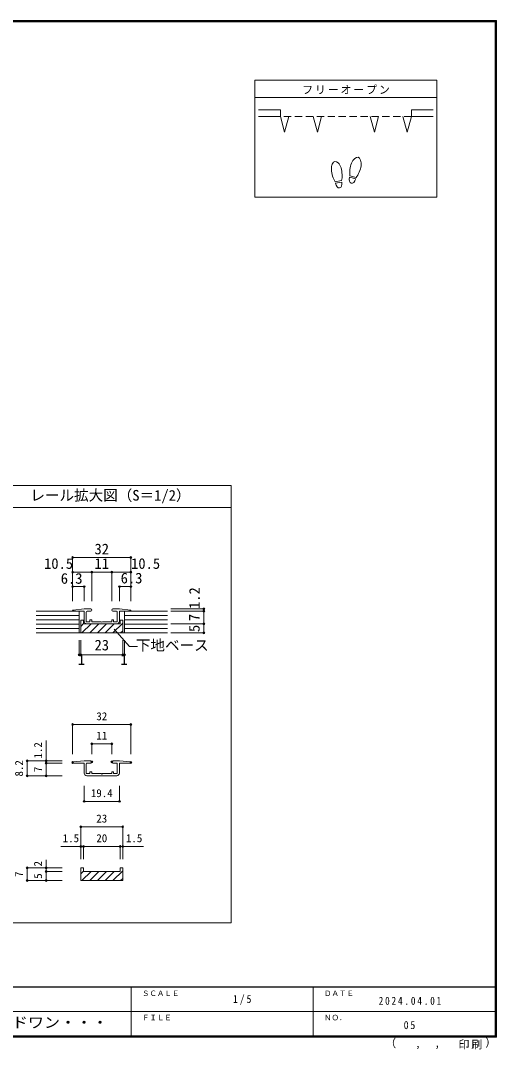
# Model space of a CAD drawing. Units: millimetres, scale not verified, with parts at other scales. Extents: x -973 to 977, y -718 to 696.
# Drawn here: x 323 to 977, y -718 to 696 of the extents above; entities that cross this region are included whole.
import ezdxf
from ezdxf.enums import TextEntityAlignment as Align

# ---------------------------------------------------------------- set-up
doc = ezdxf.new("R2010")
doc.units = ezdxf.units.MM
doc.header["$LTSCALE"] = 5
doc.header["$PDMODE"] = 32
doc.header["$PDSIZE"] = 2.5
doc.linetypes.add('DASHED1', pattern=[1.8, 1.2, -0.6])
doc.linetypes.add('DASHED2', pattern=[3, 2, -1])
for name, color, linetype, lineweight in [('0-0_補助線', 7, 'Continuous', 9), ('0-8_戸当り', 2, 'Continuous', 9), ('0-A_文字', 3, 'Continuous', 9), ('1-3_仕上げ', 7, 'Continuous', 9), ('1-7_金物', 7, 'Continuous', 9), ('1-A_文字', 7, 'Continuous', 9), ('1-B_寸法', 7, 'Continuous', 9), ('1-C_ハッチ', 4, 'Continuous', 9), ('F-1_枠', 6, 'Continuous', 9)]:
    doc.layers.add(name, color=color, linetype=linetype, lineweight=lineweight)
doc.layers.add('F-A_文字', color=7, linetype='Continuous')
doc.styles.add('ＭＳ ゴシック', font='')
doc.styles.get('ＭＳ ゴシック').set_extended_font_data('MS Gothic')

# ---------------------------------------------------------------- blocks, each defined once
blk = doc.blocks.new('01')
at = {"layer": '0-0_補助線'}
for p, q in [((-24.25, 10.045), (-39.25, 8.545)), ((-24.25, 7.045), (-39.25, 7.045)), ((-15.25, 10.045), (-24.25, 10.045)), ((-24.25, -6.705), (-24.25, 7.045)), ((-21.25, 5.795), (-21.25, -7.455)), ((-20, 7.045), (-15.25, 7.045)), ((15.25, 10.045), (24.25, 10.045)), ((20, 7.045), (15.25, 7.045)), ((21.25, 5.795), (21.25, -7.455)), ((39.25, 8.545), (24.25, 10.045)), ((39.25, 7.045), (24.25, 7.045)), ((24.25, -6.705), (24.25, 7.045)), ((-21.25, -7.455), (-16.25, -7.455)), ((-20.5, -10.455), (20.5, -10.455)), ((-16.25, -5.455), (-16.25, -7.455)), ((-14.25, -4.955), (-15.75, -4.955)), ((-13.75, -5.455), (-13.75, -7.455)), ((13.75, -5.455), (13.75, -7.455)), ((15.75, -4.955), (14.25, -4.955)), ((16.25, -5.455), (16.25, -7.455)), ((16.25, -7.455), (21.25, -7.455))]:
    blk.add_line(p, q, dxfattribs=at)
blk.add_lwpolyline([(-13.75, -7.455), (-0.75, -7.455), (0, -8.205), (0.75, -7.455), (13.75, -7.455)], dxfattribs=at)
for centre, radius, start, end in [((-39.25, 7.795), 0.75, 90, 270), ((-20, 5.795), 1.25, 90, 180), ((-15.25, 8.545), 1.5, 0, 90), ((-15.25, 8.545), 1.5, 270, 0), ((15.25, 8.545), 1.5, 90, 180), ((15.25, 8.545), 1.5, 180, 270), ((20, 5.795), 1.25, 0, 90), ((39.25, 7.795), 0.75, 270, 90), ((-20.5, -6.705), 3.75, 180, 270), ((-15.75, -5.455), 0.5, 90, 180), ((-14.25, -5.455), 0.5, 0, 90), ((14.25, -5.455), 0.5, 90, 180), ((15.75, -5.455), 0.5, 0, 90), ((20.5, -6.705), 3.75, 270, 0)]:
    blk.add_arc(centre, radius, start, end, dxfattribs=at)

msp = doc.modelspace()

# ---------------------------------------------------------------- linework, layer by layer
at = {"layer": '0-0_補助線', "color": 4}
for p, q in [((394.851, -271.379), (474.851, -271.379)), ((394.851, -271.379), (394.851, -312.266)), ((474.851, -271.379), (474.851, -312.266)), ((358.542, -293.571), (358.542, -324.319)), ((421.101, -297.956), (448.601, -297.956)), ((421.101, -297.956), (421.101, -312.266)), ((448.601, -297.956), (448.601, -312.266)), ((332.469, -341.819), (332.469, -321.319)), ((332.469, -321.319), (358.542, -321.319)), ((358.542, -321.319), (380.349, -321.319)), ((358.542, -324.319), (380.349, -324.319)), ((358.542, -324.319), (358.542, -341.819)), ((332.469, -341.819), (358.542, -341.819)), ((358.542, -341.819), (380.349, -341.819)), ((410.601, -376.968), (410.601, -355.699)), ((459.101, -376.968), (459.101, -355.699)), ((410.601, -376.968), (459.101, -376.968)), ((406.101, -411.913), (463.522, -411.913)), ((406.101, -411.913), (406.101, -438.905)), ((463.522, -411.913), (463.522, -438.905)), ((378.701, -438.905), (409.851, -438.905)), ((406.101, -438.905), (406.101, -456.323)), ((409.851, -438.905), (409.851, -456.323)), ((409.851, -438.905), (459.851, -438.905)), ((459.851, -438.905), (459.851, -456.323)), ((459.851, -438.905), (492.069, -438.905)), ((463.522, -438.905), (463.522, -456.323)), ((358.542, -457.267), (358.542, -473.354)), ((332.469, -485.854), (332.469, -468.353)), ((332.469, -468.353), (358.542, -468.353)), ((358.542, -468.353), (380.349, -468.353)), ((358.542, -473.354), (380.349, -473.354)), ((358.542, -473.354), (358.542, -485.854)), ((332.469, -485.854), (358.542, -485.854)), ((358.542, -485.854), (380.349, -485.854))]:
    msp.add_line(p, q, dxfattribs=at)
at = {"layer": '0-0_補助線'}
for p in [(394.851, -271.379), (474.851, -271.379), (421.101, -297.956), (448.601, -297.956), (332.469, -321.319), (358.542, -321.319), (358.542, -324.319), (394.851, -323.569), (421.101, -322.819), (448.601, -322.819), (474.851, -323.569), (332.469, -341.819), (358.542, -341.819), (410.601, -376.968), (459.101, -376.968), (406.101, -411.913), (463.522, -411.913), (406.101, -438.905), (409.851, -438.905), (459.851, -438.905), (463.522, -438.905), (332.469, -468.353), (358.542, -468.353), (358.542, -473.354), (332.469, -485.854), (358.542, -485.854)]:
    msp.add_point(p, dxfattribs=at)
at = {"layer": '0-8_戸当り'}
for p, q in [((679.986, 573.251), (649.986, 573.251)), ((679.986, 573.251), (679.986, 564.251)), ((859.986, 573.251), (859.986, 564.251)), ((859.986, 573.251), (889.986, 573.251)), ((679.986, 564.251), (649.986, 564.251)), ((679.986, 564.251), (685.81, 542.517)), ((691.633, 564.251), (685.81, 542.517)), ((724.986, 564.251), (730.81, 542.517)), ((736.633, 564.251), (730.81, 542.517)), ((803.339, 564.251), (809.163, 542.517)), ((814.986, 564.251), (809.163, 542.517)), ((848.339, 564.251), (854.163, 542.517)), ((859.986, 564.251), (854.163, 542.517)), ((859.986, 564.251), (889.986, 564.251))]:
    msp.add_line(p, q, dxfattribs=at)
at = {"layer": '0-8_戸当り', "color": 7, "linetype": 'DASHED2'}
msp.add_line((859.986, 564.251), (679.986, 564.251), dxfattribs=at)
at = {"layer": '0-8_戸当り', "color": 3}
for p, q in [((784.022, 480.235), (775.542, 482.507)), ((764.011, 475.878), (755.365, 474.353)), ((764.376, 473.81), (755.73, 472.285)), ((783.479, 478.206), (774.998, 480.478))]:
    msp.add_line(p, q, dxfattribs=at)
for centre, major_axis, ratio, start_param, end_param in [((783.267, 494.378), (3.644, 13.601), 0.5, 4.34059143, 8.22577918), ((757.35, 488.377), (-2.445, 13.867), 0.5, 4.34059143, 8.22577918), ((757.42, 487.981), (-2.963, 16.802), 0.4, 1.85063327, 2.44287679), ((757.42, 487.981), (-2.963, 16.802), 0.4, 3.84030852, 4.43255203), ((783.163, 493.989), (4.416, 16.48), 0.4, 1.85063327, 2.44287679), ((783.163, 493.989), (4.416, 16.48), 0.4, 3.84030852, 4.43255203), ((760.053, 473.047), (-1.27, 7.205), 0.6, 1.57079633, 4.71238898), ((779.238, 479.342), (1.894, 7.067), 0.6, 1.57079633, 4.71238898)]:
    msp.add_ellipse(centre, major_axis=major_axis, ratio=ratio, start_param=start_param, end_param=end_param, dxfattribs=at)
at = {"layer": '0-A_文字'}
for p, q in [((644.986, 614.167), (644.986, 453.167)), ((894.986, 614.167), (644.986, 614.167)), ((894.986, 614.167), (894.986, 453.167)), ((894.986, 590.167), (644.986, 590.167)), ((894.986, 453.167), (644.986, 453.167)), ((281.3, 56.809), (612.245, 56.809)), ((612.245, 56.809), (612.245, -544.013)), ((281.3, 26.809), (612.245, 26.809))]:
    msp.add_line(p, q, dxfattribs=at)
msp.add_lwpolyline([(-49.645, 56.809), (-49.645, -544.013), (612.245, -544.013)], dxfattribs=at)
at = {"layer": '1-3_仕上げ', "color": 2}
for p, q in [((403.637, -115.606), (344.851, -115.606)), ((403.601, -115.606), (403.601, -145.606)), ((466.065, -115.606), (524.851, -115.606)), ((466.101, -115.606), (466.101, -145.606)), ((344.851, -145.606), (524.851, -145.606))]:
    msp.add_line(p, q, dxfattribs=at)
at = {"layer": '1-3_仕上げ'}
for p, q in [((403.601, -121.606), (344.851, -121.606)), ((524.851, -121.677), (466.101, -121.677)), ((403.601, -127.606), (344.851, -127.606)), ((403.601, -133.606), (344.851, -133.606)), ((403.601, -139.606), (344.851, -139.606)), ((524.851, -127.677), (466.101, -127.677)), ((524.851, -133.677), (466.101, -133.677)), ((524.851, -139.677), (466.101, -139.677))]:
    msp.add_line(p, q, dxfattribs=at)
at = {"layer": '1-7_金物'}
for p, q in [((410.601, -112.606), (395.601, -114.106)), ((419.601, -112.606), (410.601, -112.606)), ((450.101, -112.606), (459.101, -112.606)), ((474.101, -114.106), (459.101, -112.606)), ((410.601, -115.606), (395.601, -115.606)), ((410.601, -129.356), (410.601, -115.606)), ((413.601, -116.856), (413.601, -130.106)), ((414.851, -115.606), (419.601, -115.606)), ((454.851, -115.606), (450.101, -115.606)), ((456.101, -116.856), (456.101, -130.106)), ((474.101, -115.606), (459.101, -115.606)), ((459.101, -129.356), (459.101, -115.606)), ((413.601, -130.106), (418.601, -130.106)), ((414.351, -133.106), (455.351, -133.106)), ((418.601, -128.106), (418.601, -130.106)), ((420.601, -127.606), (419.101, -127.606)), ((421.101, -128.106), (421.101, -130.106)), ((448.601, -128.106), (448.601, -130.106)), ((450.601, -127.606), (449.101, -127.606)), ((451.101, -128.106), (451.101, -130.106)), ((451.101, -130.106), (456.101, -130.106))]:
    msp.add_line(p, q, dxfattribs=at)
at = {"layer": '1-7_金物', "color": 3}
for p, q in [((409.851, -128.106), (406.101, -128.106)), ((409.851, -128.106), (409.851, -133.106)), ((409.851, -133.106), (459.851, -133.106)), ((459.851, -128.106), (463.522, -128.106)), ((459.851, -128.106), (459.851, -133.106)), ((463.522, -128.106), (463.522, -145.606)), ((406.101, -468.353), (406.101, -485.854)), ((409.851, -468.354), (406.101, -468.354)), ((409.851, -468.354), (409.851, -473.354)), ((409.851, -473.354), (459.851, -473.354)), ((459.851, -468.354), (459.851, -473.354)), ((459.851, -468.354), (463.522, -468.354)), ((463.522, -468.353), (463.522, -485.854)), ((406.101, -485.854), (463.522, -485.854))]:
    msp.add_line(p, q, dxfattribs=at)
msp.add_lwpolyline([(406.101, -128.106), (406.101, -145.606), (463.522, -145.606)], dxfattribs=at)
at = {"layer": '1-7_金物'}
msp.add_lwpolyline([(421.101, -130.106), (434.101, -130.106), (434.851, -130.856), (435.601, -130.106), (448.601, -130.106)], dxfattribs=at)
for centre, radius, start, end in [((419.601, -114.106), 1.5, 0, 90), ((450.101, -114.106), 1.5, 90, 180), ((395.601, -114.856), 0.75, 90, 270), ((414.851, -116.856), 1.25, 90, 180), ((419.601, -114.106), 1.5, 270, 0), ((450.101, -114.106), 1.5, 180, 270), ((454.851, -116.856), 1.25, 0, 90), ((474.101, -114.856), 0.75, 270, 90), ((414.351, -129.356), 3.75, 180, 270), ((419.101, -128.106), 0.5, 90, 180), ((420.601, -128.106), 0.5, 0, 90), ((449.101, -128.106), 0.5, 90, 180), ((450.601, -128.106), 0.5, 0, 90), ((455.351, -129.356), 3.75, 270, 0)]:
    msp.add_arc(centre, radius, start, end, dxfattribs=at)
at = {"layer": '1-7_金物', "linetype": 'DASHED1'}
for centre, start, end in [((395.601, -114.856), 270, 90), ((474.101, -114.856), 90, 270)]:
    msp.add_arc(centre, 0.75, start, end, dxfattribs=at)
at = {"layer": '1-A_文字'}
for p, q in [((451.619, -140.361), (472.731, -164.142)), ((472.731, -164.142), (483.823, -164.142))]:
    msp.add_line(p, q, dxfattribs=at)
at = {"layer": '1-B_寸法', "color": 4}
for p, q in [((394.851, -101.966), (394.851, -41.966)), ((394.851, -41.966), (474.851, -41.966)), ((474.851, -101.966), (474.851, -41.966)), ((394.851, -61.966), (474.851, -61.966)), ((421.101, -61.966), (421.101, -101.966)), ((448.601, -61.966), (448.601, -101.966)), ((459.101, -81.966), (474.851, -81.966)), ((459.101, -81.966), (459.101, -101.966)), ((529.851, -112.606), (574.851, -112.606)), ((574.851, -145.606), (574.851, -112.606)), ((529.851, -115.606), (574.851, -115.606)), ((529.851, -133.106), (574.851, -133.106)), ((529.851, -145.606), (574.851, -145.606)), ((403.601, -155.521), (403.601, -175.521)), ((406.101, -155.521), (406.101, -175.521)), ((463.601, -155.521), (463.601, -175.521)), ((466.101, -155.521), (466.101, -175.521)), ((403.601, -175.521), (466.101, -175.521))]:
    msp.add_line(p, q, dxfattribs=at)
msp.add_lwpolyline([(394.851, -81.966), (410.601, -81.966), (410.601, -101.966)], dxfattribs=at)
at = {"layer": '1-B_寸法'}
for p in [(394.851, -41.966), (474.851, -41.966), (394.851, -61.966), (421.101, -61.966), (448.601, -61.966), (474.851, -61.966), (394.851, -81.966), (410.601, -81.966), (459.101, -81.966), (474.851, -81.966), (574.851, -112.606), (574.851, -115.606), (574.851, -133.106), (574.851, -145.606), (403.601, -175.521), (406.101, -175.521), (463.601, -175.521), (466.101, -175.521)]:
    msp.add_point(p, dxfattribs=at)
at = {"layer": '1-C_ハッチ'}
for p, q in [((406.101, -136.489), (409.851, -132.739)), ((407.591, -145.606), (420.091, -133.106)), ((418.197, -145.606), (430.697, -133.106)), ((428.804, -145.606), (441.304, -133.106)), ((439.411, -145.606), (451.911, -133.106)), ((450.017, -145.606), (463.522, -132.101)), ((460.624, -145.606), (463.522, -142.708)), ((406.101, -476.737), (409.851, -472.987)), ((407.591, -485.854), (420.091, -473.354)), ((418.197, -485.854), (430.697, -473.354)), ((428.804, -485.854), (441.304, -473.354)), ((439.411, -485.854), (451.911, -473.354)), ((450.017, -485.854), (463.522, -472.349)), ((460.624, -485.854), (463.522, -482.955))]:
    msp.add_line(p, q, dxfattribs=at)
at = {"layer": 'F-1_枠'}
for p, q in [((-973.347, 695.833), (976.653, 695.833)), ((-973.347, 695), (976.653, 695)), ((-973.347, 694.167), (976.653, 694.167)), ((974.986, 695.833), (974.986, -700.833)), ((975.82, 695.833), (975.82, -700.833)), ((976.653, 695.833), (976.653, -700.833)), ((976.653, -631.667), (-973.347, -631.667)), ((976.653, -632.5), (-973.347, -632.5)), ((474.986, -632.5), (474.986, -699.167)), ((724.986, -632.5), (724.986, -699.167)), ((1.653, -665.833), (974.986, -665.834)), ((976.653, -699.167), (-973.347, -699.167)), ((976.653, -700), (-973.347, -700)), ((976.653, -700.833), (-973.347, -700.833))]:
    msp.add_line(p, q, dxfattribs=at)

# ---------------------------------------------------------------- block references
at = {"layer": '0-0_補助線'}
msp.add_blockref('01', (434.851, -331.364), dxfattribs=at)

# ---------------------------------------------------------------- texts
at = {"layer": '0-0_補助線', "style": 'ＭＳ ゴシック'}
for s, p in [('32', (427.351, -268.879)), ('11', (427.351, -295.456)), ('19.4', (419.851, -374.468)), ('23', (427.312, -409.413)), ('1.5', (381.204, -436.405)), ('20', (427.351, -436.405)), ('1.5', (467.996, -436.405))]:
    msp.add_text(s, height=11, dxfattribs=at).set_placement(p, align=Align.BOTTOM_LEFT)
for s, p in [('1.2', (356.042, -318.148)), ('8.2', (329.969, -342.819)), ('7', (356.042, -336.819)), ('2', (356.042, -466.424)), ('7', (329.969, -480.854)), ('5', (356.042, -483.354))]:
    msp.add_text(s, height=11, rotation=90, dxfattribs=at).set_placement(p, align=Align.BOTTOM_LEFT)
at = {"layer": '0-A_文字', "color": 7, "style": 'ＭＳ ゴシック'}
msp.add_text('レール拡大図（S＝1/2）', height=14.66, dxfattribs=at).set_placement((336.773, 31.809), align=Align.BOTTOM_LEFT)
at = {"layer": '0-A_文字', "color": 7, "insert": (709.986, 594.667), "char_height": 11, "attachment_point": 7, "style": 'ＭＳ ゴシック'}
msp.add_mtext('\\T1.17;フリーオープン', dxfattribs=at)
at = {"layer": '1-A_文字', "style": 'ＭＳ ゴシック'}
msp.add_text('下地ベース', height=14.66, dxfattribs=at).set_placement((481.666, -174.199), align=Align.BOTTOM_LEFT)
at = {"layer": '1-B_寸法', "style": 'ＭＳ ゴシック'}
for s, p in [('32', (424.851, -41.923)), ('10.5', (355.571, -61.923)), ('11', (424.851, -61.923)), ('10.5', (475.06, -61.923)), ('6.3', (378.492, -82.374)), ('6.3', (460.751, -81.923)), ('23', (424.851, -173.955)), ('1', (402.017, -193.925)), ('1', (460.428, -193.925))]:
    msp.add_text(s, height=14.66, dxfattribs=at).set_placement(p, align=Align.BOTTOM_LEFT)
for s, p in [('1.2', (573.837, -112.687)), ('7', (573.416, -129.356)), ('5', (573.626, -144.356))]:
    msp.add_text(s, height=14.66, rotation=90, dxfattribs=at).set_placement(p, align=Align.BOTTOM_LEFT)
at = {"layer": 'F-A_文字', "style": 'ＭＳ ゴシック'}
for s, height, p in [('ＳＣＡＬＥ', 7.331, (489.986, -646.667)), ('ＤＡＴＥ', 7.331, (739.986, -646.667)), ('ＦＩＬＥ', 7.331, (489.986, -680)), ('ＮＯ．', 7.331, (739.986, -680.001)), ('（', 11, (823.992, -718.052)), ('）', 11, (961.387, -717.355)), (',', 11, (865.199, -718.052)), (',', 11, (891.686, -717.588))]:
    msp.add_text(s, height=height, dxfattribs=at).set_placement(p, align=Align.BOTTOM_LEFT)
at = {"layer": 'F-A_文字', "style": 'ＭＳ ゴシック', "width": 1.1}
msp.add_text('ウッドワン・・・', height=14.66, dxfattribs=at).set_placement((267.486, -692.5), align=Align.BOTTOM_LEFT)
at = {"layer": 'F-A_文字', "char_height": 11, "attachment_point": 7, "style": 'ＭＳ ゴシック'}
for s, insert in [('\\T1.38;\\W0.9;1/5', (614.986, -656.667)), ('\\T1.39;\\W0.85;2024.04.01', (814.986, -656.667)), ('\\T1.36;\\W0.9;05', (849.361, -690.001)), ('\\T1.17;印刷', (924.678, -717.82))]:
    msp.add_mtext(s, dxfattribs=dict(at, insert=insert))

doc.saveas('drawing.dxf')
